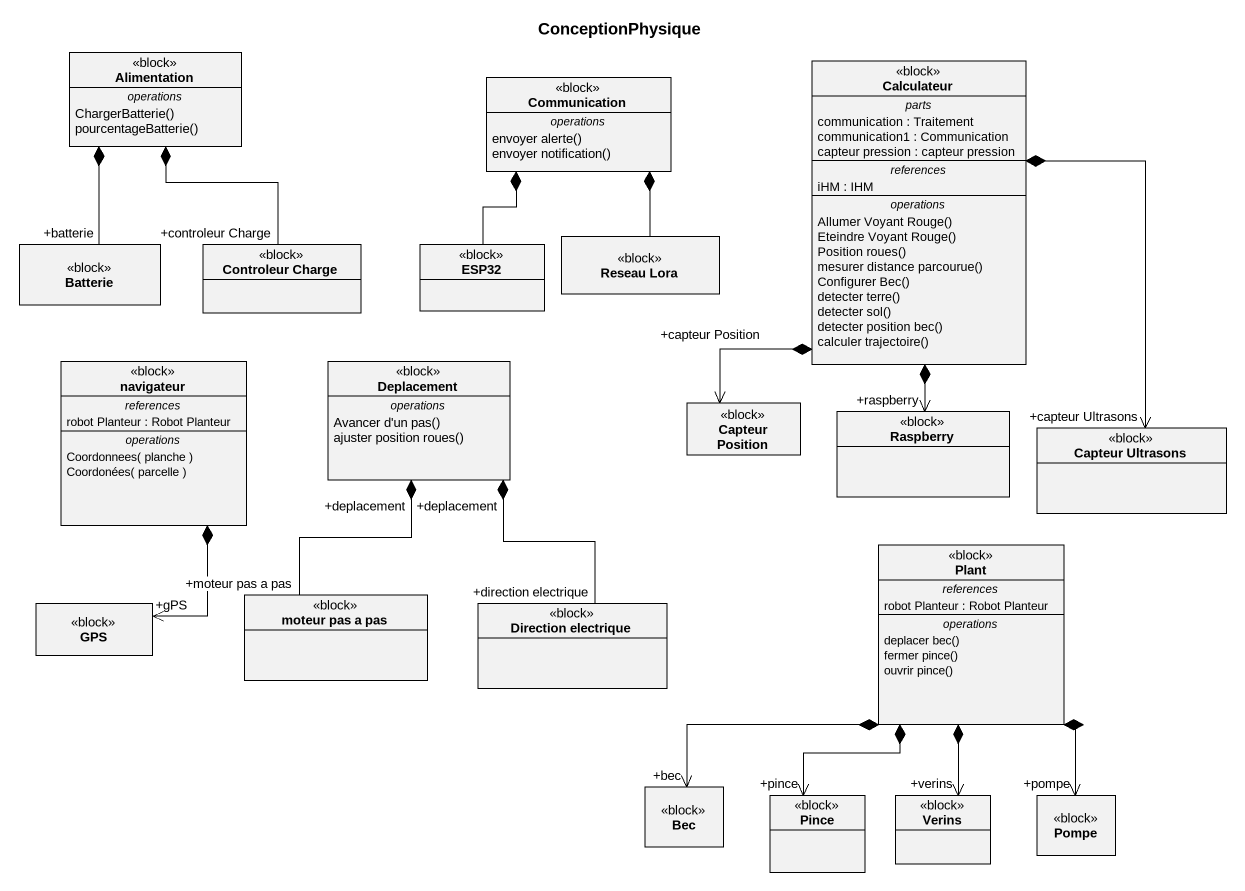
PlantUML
@startuml
title ConceptionPhysique
hide circle
hide empty members
class Alimentation <<block>> {
  -- operations --
  ChargerBatterie()
  pourcentageBatterie()
}
class Communication <<block>> {
  -- operations --
  envoyer alerte()
  envoyer notification()
}
class Calculateur <<block>> {
  -- parts --
  communication : Traitement
  communication1 : Communication
  capteur pression : capteur pression
  -- references --
  iHM : IHM
  -- operations --
  Allumer Voyant Rouge()
  Eteindre Voyant Rouge()
  Position roues()
  mesurer distance parcourue()
  Configurer Bec()
  detecter terre()
  detecter sol()
  detecter position bec()
  calculer trajectoire()
}
class "Reseau Lora" as Reseau_Lora <<block>>
class Batterie <<block>>
class "Controleur Charge" as Controleur_Charge <<block>>
class ESP32 <<block>>
class navigateur <<block>> {
  -- references --
  robot Planteur : Robot Planteur
  -- operations --
  Coordonnees( planche )
  Coordonées( parcelle )
}
class Deplacement <<block>> {
  -- operations --
  Avancer d'un pas()
  ajuster position roues()
}
class "Capteur Position" as Capteur_Position <<block>>
class Raspberry <<block>>
class "Capteur Ultrasons" as Capteur_Ultrasons <<block>>
class Plant <<block>> {
  -- references --
  robot Planteur : Robot Planteur
  -- operations --
  deplacer bec()
  fermer pince()
  ouvrir pince()
}
class GPS <<block>>
class "moteur pas a pas" as moteur_pas_a_pas <<block>>
class "Direction electrique" as Direction_electrique <<block>>
class Bec <<block>>
class Pince <<block>>
class Verins <<block>>
class Pompe <<block>>
Alimentation *-- "+batterie" Batterie
Alimentation *-- "+controleur Charge" Controleur_Charge
Communication *-- Reseau_Lora
Communication *-- ESP32
Calculateur *--> "+capteur Position" Capteur_Position
Calculateur *--> "+raspberry" Raspberry
Calculateur *--> "+capteur Ultrasons" Capteur_Ultrasons
navigateur *--> "+gPS" GPS
Deplacement "+deplacement" *-- "+moteur pas a pas" moteur_pas_a_pas
Deplacement "+deplacement" *-- "+direction electrique" Direction_electrique
Plant *--> "+bec" Bec
Plant *--> "+pince" Pince
Plant *--> "+verins" Verins
Plant *--> "+pompe" Pompe
@enduml
